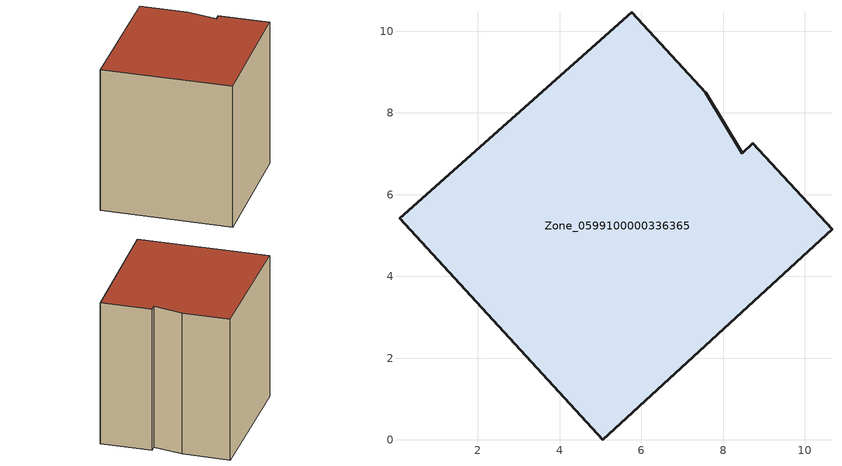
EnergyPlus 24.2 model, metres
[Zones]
Zone_0599100000336365
 floor ground (C_G): 8.72,7.26 10.66,5.15 5.05,0 0.08,5.42 5.77,10.47 7.58,8.5 8.46,7.01 z0
 wall outside (C_F): 10.66,5.15 8.72,7.26 8.46,7.01 7.58,8.5 5.77,10.47 0.08,5.42 5.05,0 10.66,5.15 z0:8.54
 roof outside (C_R): 5.77,10.47 0.08,5.42 5.05,0 10.66,5.15 8.72,7.26 8.46,7.01 7.58,8.5 z8.54
[BUILDING]
Pand.0599100000336365: North Axis=0; Terrain=City; Loads Convergence Tolerance Value=0.04; Temperature Convergence Tolerance Value=0.4; Solar Distribution=FullExterior; Maximum Number of Warmup Days=25; Minimum Number of Warmup Days=1
[Site:Location]
Rotterdam.The.Hague.AP_ZH_NLD Design_Conditions: Latitude=51.96; Longitude=4.45; Time Zone=1; Elevation=-4.5
[SITE:GROUNDTEMPERATURE:BUILDINGSURFACE]
18, 18, 18, 18, 18, 18, 18, 18, 18, 18, 18, 18
[MATERIAL] Thermal Absorptance=0.9; Solar Absorptance=0.7; Visible Absorptance=0.7
Name | Roughness | Thickness | Conductivity | Density | Specific Heat
G.TC.1975-1991 | MediumSmooth | 0.15 | 0.288461 | 540 | 1210
F.TC.1975-1991 | Rough | 0.3 | 0.230769 | 1920 | 840
R.TC.1975-1991 | MediumRough | 0.2 | 0.153846 | 1500 | 1000
[CONSTRUCTION]
C_G: G.TC.1975-1991
C_F: F.TC.1975-1991
C_R: R.TC.1975-1991
[ZONE]
Zone_0599100000336365: Type=1; Multiplier=1; Ceiling Height=Autocalculate; Volume=Autocalculate; Floor Area=autocalculate; Part of Total Floor Area=Yes
[ZONEINFILTRATION:DESIGNFLOWRATE]
Infil_Zone_0599100000336365: Zone or ZoneList or Space or SpaceList=Zone_0599100000336365; Schedule=AlwaysOn; Design Flow Rate Calculation Method=Flow/Area; Flow Rate per Floor Area=0.003; Constant Term Coefficient=1; Temperature Term Coefficient=0; Velocity Term Coefficient=0; Velocity Squared Term Coefficient=0
[HVACTEMPLATE:ZONE:IDEALLOADSAIRSYSTEM]
Zone_0599100000336365: Maximum Heating Supply Air Temperature=50; Minimum Cooling Supply Air Temperature=13; Maximum Heating Supply Air Humidity Ratio=0.0156; Minimum Cooling Supply Air Humidity Ratio=0.0077; Heating Limit=NoLimit; Cooling Limit=NoLimit; Dehumidification Control Type=ConstantSensibleHeatRatio; Cooling Sensible Heat Ratio=0.7; Dehumidification Setpoint=60; Humidification Control Type=None; Humidification Setpoint=30; Outdoor Air Method=None; Outdoor Air Flow Rate per Person=0.00944; Outdoor Air Flow Rate per Zone Floor Area=0; Outdoor Air Flow Rate per Zone=0; Demand Controlled Ventilation Type=None; Outdoor Air Economizer Type=NoEconomizer; Heat Recovery Type=None; Sensible Heat Recovery Effectiveness=0.7; Latent Heat Recovery Effectiveness=0.65
[ZONECONTROL:THERMOSTAT]
ThermostatControl_Zone_0599100000336365: Zone or ZoneList=Zone_0599100000336365; Control Type Schedule=DualSetpointControlType; Control 1=Thermostat_Zone_0599100000336365; Temperature Difference Between Cutout And Setpoint=0
[THERMOSTATSETPOINT:DUALSETPOINT]
Thermostat_Zone_0599100000336365: Heating Setpoint Temperature Schedule=HeatingSetpoint_Zone_0599100000336365; Cooling Setpoint Temperature Schedule=CoolingSetpoint_Zone_0599100000336365
[SCHEDULE:COMPACT]
HeatingSetpoint_Zone_0599100000336365: Through: 12/31, For: AllDays, Until: 24:00, 21
CoolingSetpoint_Zone_0599100000336365: Through: 12/31, For: AllDays, Until: 24:00, 24
DualSetpointControlType: Through: 12/31, For: AllDays, Until: 24:00, 4
AlwaysOn: Through: 12/31, For: AllDays, Until: 24:00, 1
